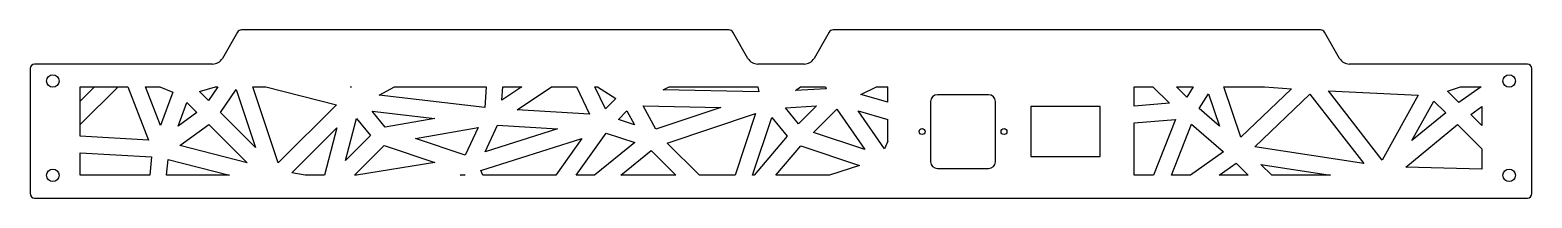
# Model space of a CAD drawing. Header units: millimetres. Extents: x -330 to 330, y -37 to 37.
import ezdxf

# ---------------------------------------------------------------- set-up
doc = ezdxf.new("R2010")
doc.units = ezdxf.units.MM

msp = doc.modelspace()

# ---------------------------------------------------------------- linework, layer by layer
at = {"color": 7, "linetype": 'Continuous', "lineweight": 25}
for p, q in [((-238.83, 36), (-245.47, 24.5)), ((-22.9, 37), (-237.1, 37)), ((-14.53, 24.5), (-21.17, 36)), ((21.17, 36), (14.53, 24.5)), ((237.1, 37), (22.9, 37)), ((245.47, 24.5), (238.83, 36)), ((-330, 20), (-330, -35)), ((-249.8, 22), (-328, 22)), ((10.2, 22), (-10.2, 22)), ((328, 22), (249.8, 22)), ((330, -35), (330, 20)), ((-308, 12), (-287.03, 12)), ((-308, -9.72), (-308, 12)), ((-308, -4.66), (-291.34, 12)), ((-301.68, 12), (-308, 5.68)), ((-287.03, 12), (-278, -11.49)), ((-279.19, 12), (-272.94, 12)), ((-272.62, -5.09), (-279.19, 12)), ((-272.94, 12), (-267.2, 9.63)), ((-267.2, 9.63), (-272.62, -5.09)), ((-255.6, 9.9), (-248.48, 12)), ((-251.63, 5.93), (-255.6, 9.9)), ((-247.43, 12), (-251.63, 5.93)), ((-248.48, 12), (-247.43, 12)), ((-246.37, 0.67), (-239.41, 10.72)), ((-239.41, 10.72), (-230.91, -14.79)), ((-232.13, 12), (-226.43, 12)), ((-220.94, -21.56), (-232.13, 12)), ((-226.43, 12), (-195.37, 4.01)), ((-189.12, 12), (-188.78, 12)), ((-188.91, 11.79), (-189.12, 12)), ((-188.78, 12), (-188.91, 11.79)), ((-176.54, 8.28), (-169.85, 12)), ((-130.21, 2.89), (-176.54, 8.28)), ((-169.85, 12), (-129.6, 12)), ((-129.6, 12), (-130.21, 2.89)), ((-113.93, 12), (-122.67, 6.06)), ((-122.67, 6.06), (-122.27, 12)), ((-122.27, 12), (-113.93, 12)), ((-115.87, 1.84), (-100.92, 12)), ((-100.92, 12), (-89.88, 12)), ((-89.88, 12), (-84.19, -0.03)), ((-81.79, 12), (-80.67, 12)), ((-77.15, 2.22), (-81.79, 12)), ((-80.67, 12), (-72.59, 6.78)), ((-72.59, 6.78), (-77.15, 2.22)), ((-51.76, 10.7), (-49.1, 12)), ((-9.79, 9.72), (-51.76, 10.7)), ((-49.1, 12), (-10.21, 12)), ((-10.21, 12), (-9.79, 9.72)), ((6.34, 10.31), (8.55, 12)), ((19.88, 11.11), (6.34, 10.31)), ((8.55, 12), (19.56, 12)), ((19.56, 12), (19.88, 11.11)), ((35.12, 8.64), (41.98, 12)), ((47, 5.23), (35.12, 8.64)), ((41.98, 12), (47, 12)), ((47, 5.23), (47, 12)), ((91.25, 8.5), (68.75, 8.5)), ((155.25, 12), (163.44, 12)), ((155.25, 3.52), (155.25, 12)), ((163.44, 12), (170.73, 4.71)), ((173.78, 12), (181.17, 12)), ((178.3, 7.48), (173.78, 12)), ((181.17, 12), (178.3, 7.48)), ((183.72, 2.37), (187.9, 8.94)), ((187.9, 8.94), (192.68, -5.39)), ((194.59, 12), (212.49, 12)), ((202.01, -10.27), (194.59, 12)), ((224.39, 11.13), (202.01, -10.27)), ((208.25, -14.42), (232.46, 8.73)), ((212.49, 12), (224.39, 11.13)), ((232.46, 8.73), (256.15, -21.87)), ((240.61, 10.15), (280.03, 8.3)), ((264.16, -20.27), (240.61, 10.15)), ((280.03, 8.3), (264.16, -20.27)), ((292.86, 10.08), (298.63, 12)), ((297.92, 5.02), (292.86, 10.08)), ((307.69, 12), (297.92, 5.02)), ((298.63, 12), (307.69, 12)), ((-264.92, -5.34), (-261.09, 5.05)), ((-256.72, 0.67), (-264.92, -5.34)), ((-261.09, 5.05), (-256.72, 0.67)), ((-230.91, -14.79), (-246.37, 0.67)), ((-195.37, 4.01), (-220.94, -21.56)), ((-179.7, 1.28), (-152.08, -1.93)), ((-173.92, -5.78), (-179.7, 1.28)), ((-84.19, -0.03), (-115.87, 1.84)), ((-71.47, -2.44), (-67.7, 1.33)), ((-67.7, 1.33), (-64.4, -4.8)), ((-60.61, 3.59), (-26.44, 2.79)), ((-55.04, -6.74), (-60.61, 3.59)), ((-26.44, 2.79), (-55.04, -6.74)), ((-50.04, -12.78), (-11.15, 0.18)), ((-11.15, 0.18), (-20.21, -27)), ((2, 2.73), (15.6, 3.53)), ((7.76, -4.31), (2, 2.73)), ((15.6, 3.53), (7.76, -4.31)), ((14.26, -8.16), (24.48, 2.06)), ((24.48, 2.06), (36.79, -15.67)), ((45.44, -15.3), (33.85, 1.39)), ((33.85, 1.39), (47, -2.38)), ((65.75, 5.5), (65.75, -21)), ((94.25, -21), (94.25, 5.5)), ((140.25, 3.25), (109.75, 3.25)), ((109.75, 3.25), (109.75, -18.75)), ((140.25, -18.75), (140.25, 3.25)), ((170.73, 4.71), (155.25, 3.52)), ((192.68, -5.39), (183.72, 2.37)), ((277.27, -11.74), (286.94, 5.66)), ((292.09, 0.5), (277.27, -11.74)), ((286.94, 5.66), (292.09, 0.5)), ((303.16, -0.22), (308, 3.23)), ((308, 3.23), (308, -5.06)), ((-264.16, -13.85), (-251.48, -4.56)), ((-251.48, -4.56), (-234.59, -21.46)), ((-214.99, -25.95), (-195.16, -6.12)), ((-195.16, -6.12), (-200.58, -27)), ((-191.34, -20.53), (-186.52, -1.93)), ((-186.52, -1.93), (-180.32, -9.51)), ((-152.08, -1.93), (-173.92, -5.78)), ((-160.55, -10.85), (-133.1, -6.01)), ((-133.1, -6.01), (-138.75, -18.11)), ((-129.98, -16.61), (-124.55, -4.98)), ((-98.19, -6.53), (-129.98, -16.61)), ((-124.55, -4.98), (-98.19, -6.53)), ((-64.4, -4.8), (-71.47, -2.44)), ((-12.5, -27), (-4, -1.49)), ((-4, -1.49), (2.74, -9.73)), ((47, -11.96), (47, -2.38)), ((155.25, -3.82), (173.39, -2.42)), ((155.25, -27), (155.25, -3.82)), ((173.39, -2.42), (163.71, -27)), ((171.57, -27), (180.45, -4.47)), ((180.45, -4.47), (194.46, -16.62)), ((274.56, -23.47), (297.29, -4.69)), ((297.29, -4.69), (308, -15.4)), ((308, -5.06), (303.16, -0.22)), ((-278, -11.49), (-308, -9.72)), ((-180.32, -9.51), (-191.34, -20.53)), ((-138.75, -18.11), (-160.55, -10.85)), ((-131.87, -24.88), (-87.51, -10.82)), ((-87.51, -10.82), (-98.96, -27)), ((-90, -27), (-76.82, -8.37)), ((-64.26, -12.56), (-81.91, -27)), ((-76.82, -8.37), (-64.26, -12.56)), ((-35.82, -27), (-50.04, -12.78)), ((2.74, -9.73), (-11.77, -27)), ((36.79, -15.67), (14.26, -8.16)), ((47, -11.96), (45.44, -15.3)), ((-308, -17.05), (-276.57, -18.9)), ((-308, -27), (-308, -17.05)), ((-276.57, -18.9), (-277.4, -27)), ((-234.59, -21.46), (-264.16, -13.85)), ((-187.46, -27), (-174.41, -13.94)), ((-174.41, -13.94), (-152.06, -21.39)), ((-70.36, -27), (-57.05, -16.11)), ((-57.05, -16.11), (-46.16, -27)), ((-2.22, -27), (8.69, -14.01)), ((8.69, -14.01), (34.5, -22.61)), ((109.75, -18.75), (140.25, -18.75)), ((194.46, -16.62), (179.94, -27)), ((256.15, -21.87), (208.25, -14.42)), ((308, -15.4), (308, -24.25)), ((-270.05, -27), (-269.34, -20.07)), ((-269.34, -20.07), (-242.4, -27)), ((-209.03, -27), (-214.99, -25.95)), ((-152.06, -21.39), (-186.52, -27)), ((-130.96, -27), (-131.87, -24.88)), ((34.5, -22.61), (21.34, -27)), ((68.75, -24), (91.25, -24)), ((192.52, -27), (199.97, -21.68)), ((199.97, -21.68), (205.3, -27)), ((215.64, -27), (210.88, -22.24)), ((210.88, -22.24), (241.5, -27)), ((308, -24.25), (274.56, -23.47)), ((-277.4, -27), (-308, -27)), ((-242.4, -27), (-270.05, -27)), ((-200.58, -27), (-209.03, -27)), ((-186.52, -27), (-187.46, -27)), ((-140.99, -27), (-139.05, -26.68)), ((-138.92, -27), (-140.99, -27)), ((-139.05, -26.68), (-138.92, -27)), ((-98.96, -27), (-130.96, -27)), ((-81.91, -27), (-90, -27)), ((-46.16, -27), (-70.36, -27)), ((-20.21, -27), (-35.82, -27)), ((-11.77, -27), (-12.5, -27)), ((21.34, -27), (-2.22, -27)), ((163.71, -27), (155.25, -27)), ((179.94, -27), (171.57, -27)), ((205.3, -27), (192.52, -27)), ((241.5, -27), (215.64, -27)), ((-328, -37), (328, -37))]:
    msp.add_line(p, q, dxfattribs=at)
for centre, radius in [((-320, 14.5), 2.75), ((320, 14.5), 2.75), ((62, -7.75), 1.3), ((98, -7.75), 1.3), ((-320, -27), 2.75), ((320, -27), 2.75)]:
    msp.add_circle(centre, radius, dxfattribs=at)
for centre, radius, start, end in [((-237.1, 35), 2, 90, 150), ((-22.9, 35), 2, 30, 90), ((22.9, 35), 2, 90, 150), ((237.1, 35), 2, 30, 90), ((-328, 20), 2, 90, 180), ((-249.8, 27), 5, 270, 330), ((-10.2, 27), 5, 210, 270), ((10.2, 27), 5, 270, 330), ((249.8, 27), 5, 210, 270), ((328, 20), 2, 360, 90), ((68.75, 5.5), 3, 90, 180), ((91.25, 5.5), 3, 0, 90), ((68.75, -21), 3, 180, 270), ((91.25, -21), 3, 270, 0), ((-328, -35), 2, 180, 270), ((328, -35), 2, 270, 0)]:
    msp.add_arc(centre, radius, start, end, dxfattribs=at)

doc.saveas('drawing.dxf')
